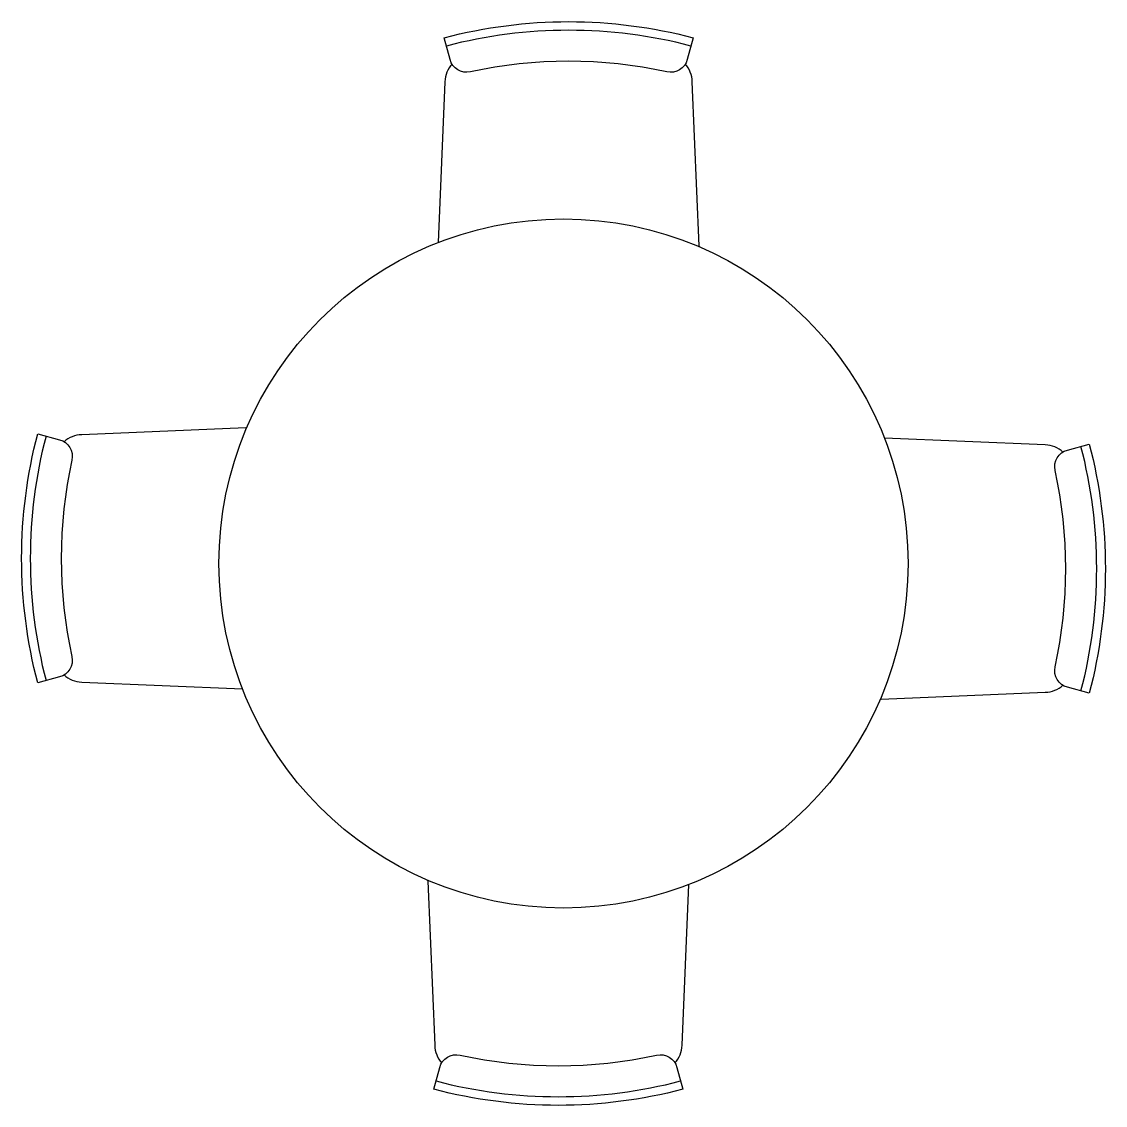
# Model space of a CAD drawing. Extents: x -0.94 to 0.94, y -0.94 to 0.94.
import ezdxf

# ---------------------------------------------------------------- set-up
doc = ezdxf.new("R2010")
doc.units = 0
doc.layers.get('0').update_dxf_attribs({"linetype": 'CONTINUOUS'})

msp = doc.modelspace()

# ---------------------------------------------------------------- linework, layer by layer
at = {"color": 0}
for points in [[(0.2155, 0.8775, -0.400296), (0.1801, 0.856, 0.108355), (-0.1622, 0.856, -0.400296), (-0.1975, 0.8775), (-0.2078, 0.9155, -0.128747), (0.2258, 0.9155)], [(-0.8775, 0.2155, -0.400296), (-0.856, 0.1801, 0.108355), (-0.856, -0.1622, -0.400296), (-0.8775, -0.1975), (-0.9155, -0.2078, -0.128747), (-0.9155, 0.2258)], [(0.8775, -0.2155, -0.400296), (0.856, -0.1801, 0.108355), (0.856, 0.1622, -0.400296), (0.8775, 0.1975), (0.9155, 0.2078, -0.128747), (0.9155, -0.2258)], [(-0.2155, -0.8775, -0.400296), (-0.1801, -0.856, 0.108355), (0.1622, -0.856, -0.400296), (0.1975, -0.8775), (0.2078, -0.9155, -0.128747), (-0.2258, -0.9155)]]:
    msp.add_lwpolyline(points, format="xyb", close=True, dxfattribs=at)
for points in [[(-0.1941, 0.8696, 0.169762), (-0.2064, 0.8389), (-0.2183, 0.5589, 0.430564)], [(0.2366, 0.5514, 0.008268), (0.2365, 0.553), (0.2243, 0.8389, 0.169762), (0.2121, 0.8696)], [(-0.5514, 0.2366, 0.008268), (-0.553, 0.2365), (-0.8389, 0.2243, 0.169762), (-0.8696, 0.2121)], [(0.8696, 0.1941, 0.169762), (0.8389, 0.2064), (0.5589, 0.2183, 0.430564)], [(-0.8696, -0.1941, 0.169762), (-0.8389, -0.2064), (-0.5589, -0.2183, 0.430564)], [(0.5514, -0.2366, 0.008268), (0.553, -0.2365), (0.8389, -0.2243, 0.169762), (0.8696, -0.2121)], [(-0.2366, -0.5514, 0.008268), (-0.2365, -0.553), (-0.2243, -0.8389, 0.169762), (-0.2121, -0.8696)], [(0.1941, -0.8696, 0.169762), (0.2064, -0.8389), (0.2183, -0.5589, 0.430564)]]:
    msp.add_lwpolyline(points, format="xyb", dxfattribs=at)
msp.add_circle((0, 0), 0.6, dxfattribs=at)
for centre, start, end in [((0.009, 0.0876), 75.3375, 104.6673), ((-0.0876, 0.009), 165.3375, 194.6673), ((0.0876, -0.009), 345.3375, 14.6673), ((-0.009, -0.0876), 255.3375, 284.6673)]:
    msp.add_arc(centre, 0.8408, start, end, dxfattribs=at)

doc.saveas('drawing.dxf')
